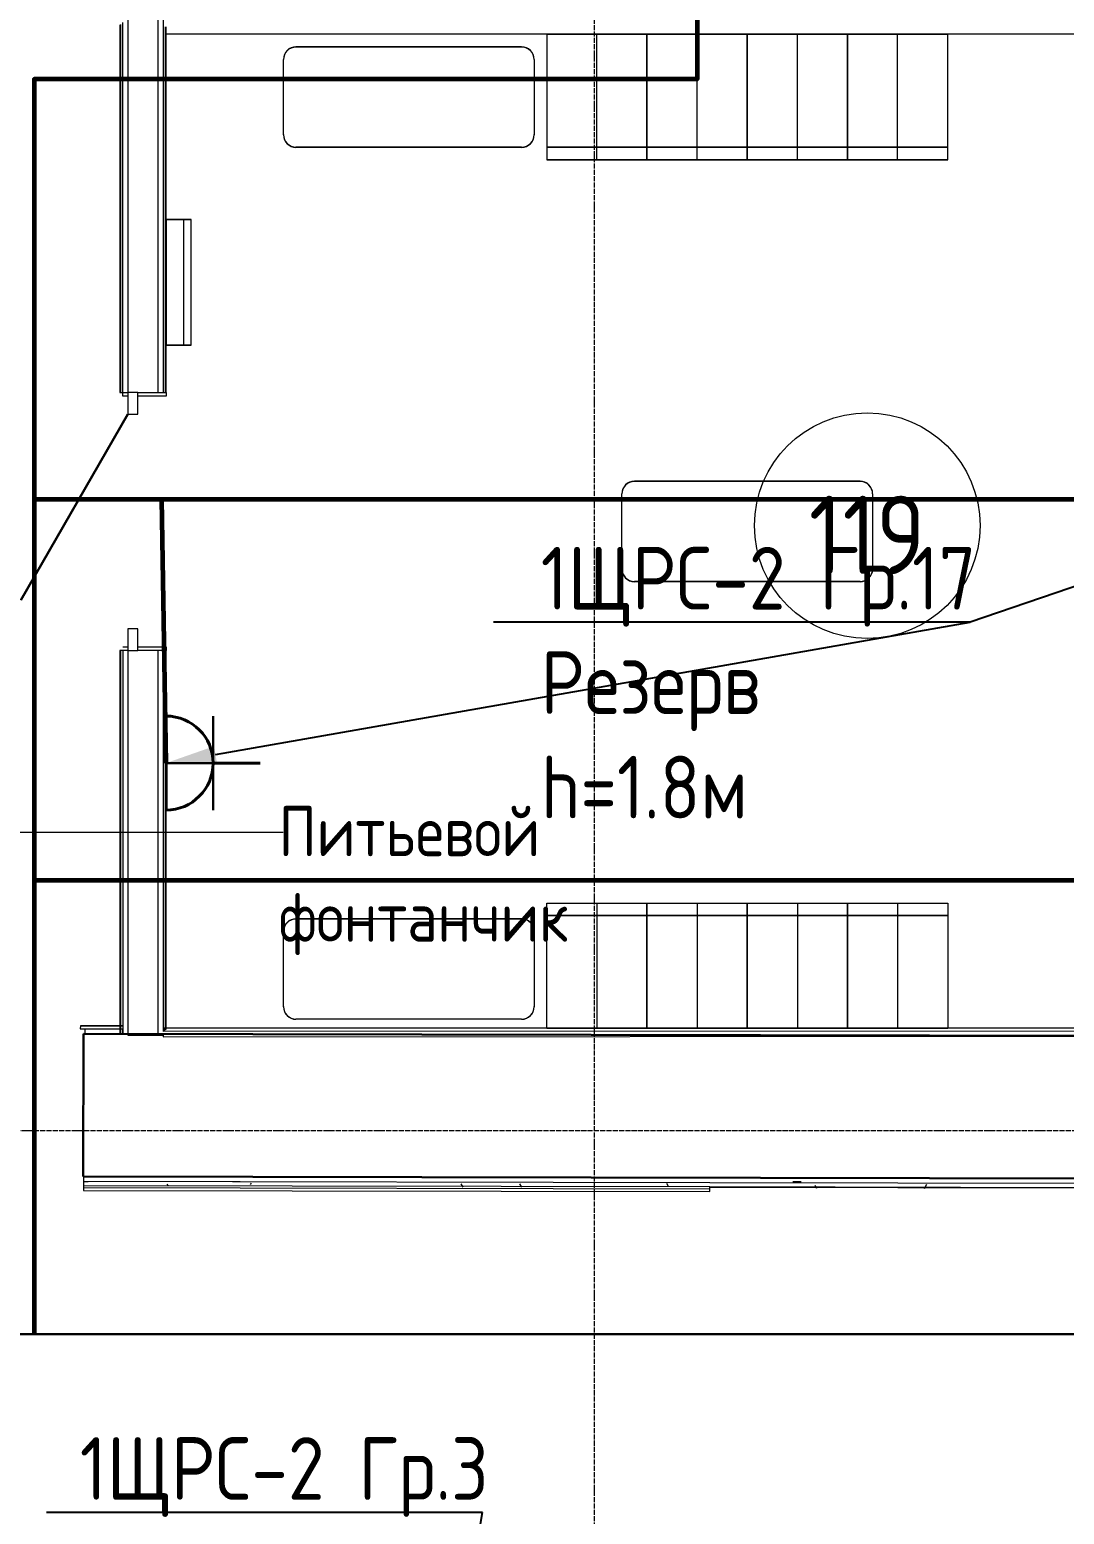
# Model space of a CAD drawing. Header units: millimetres. Extents: x -32 to 417638015, y -35 to 175284279.
# Drawn here: x 416280552 to 416284679, y 175243113 to 175249037 of the extents above; entities that cross this region are included whole.
import ezdxf
from ezdxf import colors
from ezdxf.entities.mleader import LeaderData, LeaderLine
from ezdxf.enums import TextEntityAlignment as Align
from ezdxf.math import Vec2, Vec3

# ---------------------------------------------------------------- set-up
doc = ezdxf.new("R2010")
doc.units = ezdxf.units.MM
doc.linetypes.add('ADSK_Линия сетки', pattern=[25, 20, -2.5, 0, -2.5])
for name, color, linetype, lineweight in [('_ЭМ_гофра', 5, 'Continuous', 60), ('_ЭМ_ТХобщее_слой', 7, 'Continuous', 30), ('Аннотация', 7, 'Continuous', 18), ('Двери', 7, 'Continuous', 9), ('Оси', 253, 'Continuous', 9), ('Перекрытие', 7, 'Continuous', 18), ('Стены внутренние', 7, 'Continuous', 18), ('Стены несущие', 7, 'Continuous', 30), ('Стены отделка', 7, 'Continuous', 30), ('Стены перегородки', 7, 'Continuous', 30), ('Стены штриховка', 7, 'Continuous', 9), ('ТХ', 5, 'Continuous', 0), ('ШТРИХОВКА', 252, 'Continuous', 15), ('ЭМ_Лоток 1_2', 162, 'Continuous', 30), ('ЭОМ_Розетки комп', 1, 'Continuous', 30)]:
    doc.layers.add(name, color=color, linetype=linetype, lineweight=lineweight)
doc.layers.add('_ЭМ_Надписи', color=7, linetype='Continuous')
doc.layers.add('ЭОМ_Лотки рабочие', color=5, linetype='Continuous')
doc.layers.add('Линии', color=7, linetype='Continuous', lineweight=9, true_color=0x00a600)
doc.styles.add('GOST Common', font='GOST_Common.ttf', dxfattribs={"width": 0.9, "height": 349.9999999999996})
doc.styles.add('GOST Common_6', font='GOST_Common.ttf', dxfattribs={"width": 0.9, "height": 125})
doc.styles.add('ЭОМ', font='isocpeur.ttf', dxfattribs={"width": 0.85, "height": 250})
doc.linetypes.add('Cable in the tray', pattern='A,5,[130,ltypeshp.shx,S=1,R=0,X=0,Y=0],1.5,[130,ltypeshp.shx,S=1.5,R=90,X=0,Y=-1],1,[130,ltypeshp.shx,S=1,R=0,X=0.5,Y=0],5', length=12.5)
pattern_1 = [(0, (557.2005734382547, 188.9018102923583), (406.4, 101.6), [33.528, -271.272, 33.528, -271.272, -1625.6]), (0, (557.2005734382547, 188.9018102923583), (406.4, 101.6), [-609.6, 33.528, -576.072, 33.528, -271.272, -711.2]), (0, (557.2005734382547, 188.9018102923583), (406.4, 101.6), [-1524, 33.528, -169.672, 33.528, -474.472]), (120, (709.6005734382488, 239.7018102923575), (-291.1881810244989, 301.1527240979959), [33.52799999999996, -271.2719999999997, 33.52799999999996, -271.2719999999997, -1625.599999999999]), (120, (709.6005734382488, 239.7018102923575), (-291.1881810244989, 301.1527240979959), [-609.5999999999995, 33.52799999999996, -576.0719999999994, 33.52799999999996, -271.2719999999997, -711.1999999999995]), (120, (709.6005734382488, 239.7018102923575), (-291.1881810244989, 301.1527240979959), [-1523.999999999999, 33.52799999999996, -169.6719999999999, 33.52799999999996, -474.4719999999997]), (240, (760.4005734382372, 442.9018102923583), (-115.2118189755009, -402.7527240979958), [33.528, -271.272, 33.528, -271.272, -1625.6]), (240, (760.4005734382372, 442.9018102923583), (-115.2118189755009, -402.7527240979958), [-609.6, 33.528, -576.072, 33.528, -271.272, -711.2]), (240, (760.4005734382372, 442.9018102923583), (-115.2118189755009, -402.7527240979958), [-1524, 33.528, -169.672, 33.528, -474.472])]

# ---------------------------------------------------------------- blocks, each defined once
blk = doc.blocks.new('ТХ 1 этаж.')
at = {"layer": 'ТХ', "color": 252, "true_color": 0x939598}
for p, q in [((25172.85843981768, 15902.10652683646), (24272.71304708809, 15902.10652693023)), ((24222.91888294526, 15551.90069103555), (24222.85299176918, 15852.04605062201)), ((25222.85299176918, 15852.04605067981), (25222.91888294526, 15551.90069097775)), ((25172.85843981768, 15502.10652683646), (24272.71304708809, 15502.10652693023)), ((26522.95863374285, 14169.12580615445), (25622.81324101327, 14169.12580624822)), ((25573.01907687043, 13818.91997035354), (25572.95318569435, 14119.06532994)), ((26572.95318569435, 14119.0653299978), (26573.01907687043, 13818.91997029574)), ((26522.95863374285, 13769.12580615445), (25622.81324101327, 13769.12580624822)), ((25172.85365455746, 12423.14508635312), (24272.70826182788, 12423.14508644689)), ((24222.91409768505, 12072.93925055227), (24222.84820650896, 12373.08461013867)), ((25222.84820650896, 12373.08461019653), (25222.91409768505, 12072.93925049441)), ((25172.85365455746, 12023.14508635312), (24272.70826182788, 12023.14508644689))]:
    blk.add_line(p, q, dxfattribs=at)
for points in [[(25272.88593735723, 15451.97337082878), (25672.88593735723, 15451.97337082878), (25672.88593735723, 15951.97337082878), (25272.88593735723, 15951.97337082878)], [(25672.88593735723, 15451.97337082878), (26072.88593735723, 15451.97337082878), (26072.88593735723, 15951.97337082878), (25672.88593735723, 15951.97337082878)], [(26072.88593735723, 15451.97337082878), (26472.88593735723, 15451.97337082878), (26472.88593735723, 15951.97337082878), (26072.88593735723, 15951.97337082878)], [(26472.88593735723, 15451.97337082878), (26872.88593735723, 15451.97337082878), (26872.88593735723, 15951.97337082878), (26472.88593735723, 15951.97337082878)], [(23854.38764497248, 15212.63570136699), (23754.38764497248, 15212.63570136699), (23754.38764497248, 14712.63570136699), (23854.38764497248, 14712.63570136699)], [(25272.88593735723, 12486.01192946476), (25672.88593735723, 12486.01192946476), (25672.88593735723, 11986.01192946476), (25272.88593735723, 11986.01192946476)], [(25672.88593735723, 12486.01192946476), (26072.88593735723, 12486.01192946476), (26072.88593735723, 11986.01192946476), (25672.88593735723, 11986.01192946476)], [(26072.88593735723, 12486.01192946476), (26472.88593735723, 12486.01192946476), (26472.88593735723, 11986.01192946476), (26072.88593735723, 11986.01192946476)], [(26472.88593735723, 12486.01192946476), (26872.88593735723, 12486.01192946476), (26872.88593735723, 11986.01192946476), (26472.88593735723, 11986.01192946476)]]:
    blk.add_lwpolyline(points, close=True, dxfattribs=at)
for points in [[(25472.88593735723, 15451.97337082878), (25472.88593735723, 15951.97337082878)], [(25872.88593735723, 15451.97337082878), (25872.88593735723, 15951.97337082878)], [(26272.88593735723, 15451.97337082878), (26272.88593735723, 15951.97337082878)], [(26672.88593735723, 15451.97337082878), (26672.88593735723, 15951.97337082878)], [(25672.88593735723, 15501.97337082878), (25272.88593735723, 15501.97337082878)], [(26072.88593735723, 15501.97337082878), (25672.88593735723, 15501.97337082878)], [(26472.88593735723, 15501.97337082878), (26072.88593735723, 15501.97337082878)], [(26872.88593735723, 15501.97337082878), (26472.88593735723, 15501.97337082878)], [(23824.38764497248, 15212.63570136699), (23824.38764497248, 14712.63570136699)], [(25472.88593735723, 12486.01192946476), (25472.88593735723, 11986.01192946476)], [(25872.88593735723, 12486.01192946476), (25872.88593735723, 11986.01192946476)], [(26272.88593735723, 12486.01192946476), (26272.88593735723, 11986.01192946476)], [(26672.88593735723, 12486.01192946476), (26672.88593735723, 11986.01192946476)], [(25672.88593735723, 12436.01192946476), (25272.88593735723, 12436.01192946476)], [(26072.88593735723, 12436.01192946476), (25672.88593735723, 12436.01192946476)], [(26472.88593735723, 12436.01192946476), (26072.88593735723, 12436.01192946476)], [(26872.88593735723, 12436.01192946476), (26472.88593735723, 12436.01192946476)]]:
    blk.add_lwpolyline(points, dxfattribs=at)
for centre, radius, start, end in [((24272.79897089113, 15852.1606140841), 49.94611051161296, 90.17415511261703, 180.1314218161076), ((25172.85058382567, 15852.10408583091), 50.00244162264467, 359.9334998459128, 90.06649967383801), ((24272.80778509079, 15551.99542907579), 49.88899209827431, 180.1088034247361, 269.8911966186211), ((25172.97300316457, 15552.05250595481), 49.94611050774756, 269.8685783156247, 359.8258448790479), ((25622.89916481631, 14119.17989340209), 49.94611051161296, 90.17415511261703, 180.1314218161076), ((26522.95077775084, 14119.1233651489), 50.00244162264467, 359.9334998459128, 90.06649967383801), ((25622.90797901596, 13819.01470839378), 49.88899209827431, 180.1088034247361, 269.8911966186211), ((26523.07319708975, 13819.0717852728), 49.94611050774756, 269.8685783156247, 359.8258448790479), ((24272.79418563092, 12373.19917360082), 49.94611051161296, 90.17415511261703, 180.1314218161076), ((25172.84579856545, 12373.14264534763), 50.00244162264467, 359.9334998459128, 90.06649967383801), ((24272.80299983057, 12073.03398859251), 49.88899209827431, 180.1088034247361, 269.8911966186211), ((25172.96821790436, 12073.09106547153), 49.94611050774756, 269.8685783156247, 359.8258448790479)]:
    blk.add_arc(centre, radius, start, end, dxfattribs=at)
blk = doc.blocks.new('1 этаж')
at = {"layer": 'Стены внутренние', "lineweight": 9}
h = blk.add_hatch(dxfattribs=at)
h.set_pattern_fill('FP_12', color=8, style=0, pattern_type=2)
h.set_pattern_definition(pattern_1)
h.paths.add_polyline_path([(19066.91565415467, 12909.83710981564), (19066.91565415467, 12924.83707878048), (16568.29874394627, 12929.91987199779), (16568.33942821986, 12914.91975820178), (18098.43815116666, 12911.8072040503)])
h.paths.add_polyline_path([(14868.27174806633, 12918.37806624186), (14868.15504327562, 12933.37833468018), (14667.4412988399, 12933.3780352067), (14667.44213000764, 12918.78659743796), (14868.15504327562, 12918.37830364483)])
h = blk.add_hatch(dxfattribs=at)
h.set_pattern_fill('FP_12', color=8, style=0, pattern_type=2)
h.set_pattern_definition(pattern_1)
h.paths.add_polyline_path([(20566.89424270976, 12906.78578933648), (20566.91255063267, 12906.78578933802), (20566.91255063267, 12921.78575830131), (19066.94616735957, 12924.83707878048), (19066.94616735957, 12909.83710981564), (20209.61010222751, 12907.51262035882)])
at = {"layer": 'Аннотация', "color": 8, "lineweight": 9}
blk.add_line((16055.64422029108, 14323.96700311278), (17364.62090171297, 14323.96700311278), dxfattribs=at)
at = {"layer": 'Двери', "color": 8}
for p, q in [((16785.90934861492, 16078.35273153365), (16745.90934861492, 16078.35273153365)), ((16745.90934861492, 16078.35273153365), (16745.90934861492, 15991.35273153365)), ((16785.90934861492, 15991.35273153365), (16785.90934861492, 16078.35273153365)), ((16745.90934861492, 15991.35273153365), (16785.90934861492, 15991.35273153365)), ((16785.90934861491, 15135.35273153365), (16745.90934861491, 15135.35273153365)), ((16745.90934861491, 15135.35273153365), (16745.90934861491, 15048.35273153365)), ((16785.90934861491, 15048.35273153365), (16785.90934861491, 15135.35273153365)), ((16745.90934861491, 15048.35273153365), (16785.90934861491, 15048.35273153365))]:
    blk.add_line(p, q, dxfattribs=at)
at = {"layer": 'Двери', "color": 8, "lineweight": 30}
blk.add_line((16745.90934861492, 15991.35273153365), (16317.90934861491, 15250.03498589417), dxfattribs=at)
at = {"layer": 'Линии', "color": 8}
blk.add_circle((19695.05521041667, 15547.070402171), 450.0000000000006, dxfattribs=at)
at = {"layer": 'Оси', "color": 8, "linetype": 'ADSK_Линия сетки'}
for p, q in [((18606.7659264767, -4162.595295516319), (18606.76592647678, 44411.90026894398)), ((-9557.527964694405, 13133.90181029196), (56672.20057343819, 13133.90181029175))]:
    blk.add_line(p, q, dxfattribs=at)
at = {"layer": 'Перекрытие', "color": 8}
for p, q in [((21545.90593338426, 17508.35273153361), (16897.90934861492, 17508.35273153356)), ((16725.90934861492, 16063.35273153364), (16725.90934861492, 16078.35273153368)), ((16745.90934861492, 16063.35273153364), (16725.90934861492, 16063.35273153364)), ((16897.90934861492, 16063.35273153364), (16785.90934861492, 16063.35273153364)), ((16897.90934861492, 16078.35273153368), (16897.90934861492, 16063.35273153364)), ((16725.90934861492, 15063.35273153364), (16745.90934861492, 15063.35273153364)), ((16785.90934861492, 15063.35273153364), (16897.90934861492, 15063.35273153364)), ((16897.90934861492, 15063.35273153364), (16897.90934861492, 15048.35273153367)), ((16897.90934861492, 13531.53919911226), (16897.90934861492, 13528.15780197562))]:
    blk.add_line(p, q, dxfattribs=at)
at = {"layer": 'Стены несущие', "color": 8}
for p, q in [((16568.15152595061, 13519.92139219254), (16566.99202416898, 12949.92257153093)), ((33408.41328326461, 13485.66463093998), (16568.15152595061, 13519.92139219254)), ((16568.33942821986, 12949.91983061749), (33407.25378148188, 12915.66581027837))]:
    blk.add_line(p, q, dxfattribs=at)
at = {"layer": 'Стены отделка', "color": 8, "lineweight": 9}
for p, q in [((16713.90934861495, 17544.80275778332), (16713.90934861495, 16078.35273153368)), ((16885.90934861492, 17574.67739261004), (16885.90934861492, 16078.35273153368)), ((16897.90934861492, 16078.35273153368), (16897.90934861492, 17537.35273153361)), ((16713.90934861495, 16078.35273153368), (16745.90934861495, 16078.35273153368)), ((16865.90934861492, 16078.35273153368), (16897.90934861492, 16078.35273153368)), ((16745.90934861495, 15048.35273153367), (16713.90934861495, 15048.35273153367)), ((16713.90934861495, 15048.35273153367), (16713.90934861495, 13519.62488902624)), ((16897.90934861492, 15048.35273153367), (16865.90934861492, 15048.35273153367)), ((16885.90934861492, 15048.35273153367), (16885.90934861492, 13528.15021993108)), ((16897.90934861492, 13537.54140810053), (16897.90934861492, 15048.35273153367)), ((16555.89215525929, 13551.96756069942), (16555.8662515115, 13539.96758865798)), ((16555.8662515115, 13539.96758865798), (16725.95252152812, 13539.60043181436)), ((16725.90934861495, 13551.60055296823), (16555.89215525929, 13551.96756069942)), ((16574.0552422007, 13539.92832498074), (16574.01206928669, 13519.92837157834)), ((16574.01206928669, 13519.92837157834), (16725.90934861495, 13519.60047841195)), ((16725.90934861495, 13519.60047841195), (16725.95252152812, 13539.60043181436)), ((16865.90934861492, 13514.67739260999), (16885.90934861492, 13514.67739260999)), ((16885.90934861492, 13537.54140810053), (16897.90934861492, 13537.54140810053)), ((21058.64933941394, 13530.78671163702), (16885.90934861492, 13528.15021993108)), ((16885.90934861492, 13514.67739260999), (16885.90934861492, 13508.15021593886)), ((16885.90934861492, 13508.15021593886), (21058.66197615233, 13510.78671562919)), ((16891.91155719658, 13543.54140769403), (16891.90714003332, 13531.54140850703)), ((16891.90714003332, 13531.54140850703), (21534.90372480266, 13529.83233555722)), ((21528.90593338432, 13541.83454413905), (16891.91155719658, 13543.54140769403)), ((16568.29874394686, 12929.91987199778), (16568.22754646878, 12894.91994441331)), ((16568.33942821986, 12949.91983061749), (16568.29874394624, 12929.91987199778)), ((20566.94306383742, 12921.78575830199), (19066.94616735954, 12924.83707878046)), ((16568.22754646878, 12894.91994441331), (19066.87496988167, 12889.83715119598)), ((19066.87496988167, 12889.83715119598), (19066.91158572747, 12907.8371139537)), ((19066.91158572742, 12907.8371139537), (20566.90848220536, 12904.78579347524))]:
    blk.add_line(p, q, dxfattribs=at)
at = {"layer": 'Стены перегородки', "color": 8, "lineweight": 18}
for p, q in [((16745.90934861495, 17574.67739261004), (16745.90934861495, 16078.35273153368)), ((16865.90934861492, 16078.35273153368), (16865.90934861492, 17574.67739261004)), ((16785.90934861492, 16078.35273153368), (16865.90934861492, 16078.35273153368)), ((16745.90934861495, 15048.35273153367), (16745.90934861495, 13514.67739260999)), ((16865.90934861492, 15048.35273153367), (16785.90934861492, 15048.35273153367)), ((16865.90934861492, 13514.67739260999), (16865.90934861492, 15048.35273153367)), ((16745.90934861495, 13514.67739260999), (16865.90934861492, 13514.67739260999))]:
    blk.add_line(p, q, dxfattribs=at)
at = {"layer": 'Стены штриховка', "color": 8}
for p, q in [((16715.90934861492, 17546.78243824364), (16715.90934861492, 16078.35273153368)), ((16725.90934861495, 16078.35273153368), (16725.90934861495, 17554.67630939431)), ((16895.90934861495, 16078.35273153368), (16895.90934861495, 17537.35273153361)), ((16715.90934861492, 15048.35273153367), (16715.90934861492, 13519.62082059055)), ((16725.90934861495, 15048.35273153367), (16725.90934861495, 13519.60047841195)), ((16895.90934861495, 13537.54140810053), (16895.90934861495, 15048.35273153367)), ((16725.90934861495, 13549.60054830844), (16555.88783796798, 13549.96756535921)), ((21530.90593338429, 13539.83380780959), (16891.91082100273, 13541.54140782955)), ((16568.26823074199, 12914.91990303295), (19066.91565415464, 12909.83710981562)), ((16568.29874394624, 12929.91987199778), (16568.29874394686, 12929.91987199778)), ((19066.94616735954, 12924.83707878046), (16568.29874394686, 12929.91987199778)), ((16568.24992281906, 12905.91992165409), (19066.89734623182, 12900.83712843676)), ((19066.91158572736, 12907.8371139537), (19066.91565415464, 12909.83710981562)), ((19066.91565415473, 12909.8371098157), (20566.91255063264, 12906.7857893373)), ((19066.91565415473, 12909.8371098157), (19066.91565415464, 12909.83710981562))]:
    blk.add_line(p, q, dxfattribs=at)
at = {"layer": 'ЭОМ_Лотки рабочие'}
blk.add_blockref('ТХ 1 этаж.', (-6856.491728035588, 1554.379405807718), dxfattribs=at)
at = {"layer": 'Аннотация', "color": 8, "style": 'GOST Common_6', "width": 0.9}
for s, p in [('Питьевой', (17346.62090171297, 14228.09026790486)), ('фонтанчик', (17346.62090171297, 13887.16840753653))]:
    blk.add_text(s, height=200, dxfattribs=at).set_placement(p)
at = {"layer": 'Аннотация', "color": 8, "lineweight": 9, "insert": (19695.05521041667, 15510.12228191248), "char_height": 312.5000000000001, "width": 520.2111192702771, "attachment_point": 5, "line_spacing_factor": 1.022765581104984, "style": 'GOST Common'}
blk.add_mtext('119', dxfattribs=at)
blk = doc.blocks.new('_ЭМ_ТХ2_1этаж')
at = {"layer": 'ТХ', "color": 252, "true_color": 0x939598}
for p, q in [((136320.7493193409, -53291.40474212474), (135420.6039266113, -53291.40474203097)), ((135370.8097624685, -53641.61057792562), (135370.7438712924, -53341.46521833919)), ((136370.7438712924, -53341.46521828136), (136370.8097624685, -53641.61057798345)), ((136320.7493193409, -53691.40474212474), (135420.6039266113, -53691.40474203097)), ((137670.8495132661, -55024.38546280675), (136770.7041205365, -55024.38546271298)), ((136720.9099563937, -55374.59129860763), (136720.8440652176, -55074.4459390212)), ((137720.8440652176, -55074.44593896337), (137720.9099563937, -55374.59129866546)), ((137670.8495132661, -55424.38546280675), (136770.7041205365, -55424.38546271298)), ((136320.7445340807, -56770.36618260805), (135420.5991413511, -56770.36618251428)), ((135370.8049772083, -57120.57201840893), (135370.7390860322, -56820.4266588225)), ((136370.7390860322, -56820.42665876467), (136370.8049772083, -57120.57201846676)), ((136320.7445340807, -57170.36618260805), (135420.5991413511, -57170.36618251428))]:
    blk.add_line(p, q, dxfattribs=at)
for points in [[(136420.7768168805, -53741.5378981324), (136820.7768168805, -53741.5378981324), (136820.7768168805, -53241.5378981324), (136420.7768168805, -53241.5378981324)], [(136820.7768168805, -53741.5378981324), (137220.7768168805, -53741.5378981324), (137220.7768168805, -53241.5378981324), (136820.7768168805, -53241.5378981324)], [(137220.7768168805, -53741.5378981324), (137620.7768168805, -53741.5378981324), (137620.7768168805, -53241.5378981324), (137220.7768168805, -53241.5378981324)], [(137620.7768168805, -53741.5378981324), (138020.7768168805, -53741.5378981324), (138020.7768168805, -53241.5378981324), (137620.7768168805, -53241.5378981324)], [(135002.2785244957, -53980.87556759421), (134902.2785244957, -53980.87556759421), (134902.2785244957, -54480.87556759421), (135002.2785244957, -54480.87556759421)], [(136420.7768168805, -56707.49933949644), (136820.7768168805, -56707.49933949644), (136820.7768168805, -57207.49933949644), (136420.7768168805, -57207.49933949644)], [(136820.7768168805, -56707.49933949644), (137220.7768168805, -56707.49933949644), (137220.7768168805, -57207.49933949644), (136820.7768168805, -57207.49933949644)], [(137220.7768168805, -56707.49933949644), (137620.7768168805, -56707.49933949644), (137620.7768168805, -57207.49933949644), (137220.7768168805, -57207.49933949644)], [(137620.7768168805, -56707.49933949644), (138020.7768168805, -56707.49933949644), (138020.7768168805, -57207.49933949644), (137620.7768168805, -57207.49933949644)]]:
    blk.add_lwpolyline(points, close=True, dxfattribs=at)
for points in [[(136620.7768168805, -53741.5378981324), (136620.7768168805, -53241.5378981324)], [(137020.7768168805, -53741.5378981324), (137020.7768168805, -53241.5378981324)], [(137420.7768168805, -53741.5378981324), (137420.7768168805, -53241.5378981324)], [(137820.7768168805, -53741.5378981324), (137820.7768168805, -53241.5378981324)], [(136820.7768168805, -53691.5378981324), (136420.7768168805, -53691.5378981324)], [(137220.7768168805, -53691.5378981324), (136820.7768168805, -53691.5378981324)], [(137620.7768168805, -53691.5378981324), (137220.7768168805, -53691.5378981324)], [(138020.7768168805, -53691.5378981324), (137620.7768168805, -53691.5378981324)], [(134972.2785244957, -53980.87556759421), (134972.2785244957, -54480.87556759421)], [(136620.7768168805, -56707.49933949644), (136620.7768168805, -57207.49933949644)], [(137020.7768168805, -56707.49933949644), (137020.7768168805, -57207.49933949644)], [(137420.7768168805, -56707.49933949644), (137420.7768168805, -57207.49933949644)], [(137820.7768168805, -56707.49933949644), (137820.7768168805, -57207.49933949644)], [(136820.7768168805, -56757.49933949644), (136420.7768168805, -56757.49933949644)], [(137220.7768168805, -56757.49933949644), (136820.7768168805, -56757.49933949644)], [(137620.7768168805, -56757.49933949644), (137220.7768168805, -56757.49933949644)], [(138020.7768168805, -56757.49933949644), (137620.7768168805, -56757.49933949644)]]:
    blk.add_lwpolyline(points, dxfattribs=at)
for centre, radius, start, end in [((135420.6898504144, -53341.35065487707), 49.94611051161296, 90.1741551126145, 180.1314218161095), ((136320.7414633489, -53341.40718313026), 50.00244162264467, 359.9334998475803, 90.06649967383933), ((135420.698664614, -53641.51583988538), 49.88899209827431, 180.1088034230702, 269.8911966186193), ((136320.8638826878, -53641.45876300636), 49.94611050774756, 269.8685783156265, 359.8258448807129), ((136770.7900443395, -55074.33137555908), 49.94611051161296, 90.1741551126145, 180.1314218161095), ((137670.8416572741, -55074.38790381227), 50.00244162264467, 359.9334998475803, 90.06649967383933), ((136770.7988585392, -55374.49656056739), 49.88899209827431, 180.1088034230702, 269.8911966186193), ((137670.964076613, -55374.43948368837), 49.94611050774756, 269.8685783156265, 359.8258448807129), ((135420.6850651542, -56820.31209536038), 49.94611051161296, 90.1741551126145, 180.1314218161095), ((136320.7366780887, -56820.36862361357), 50.00244162264467, 359.9334998475803, 90.06649967383933), ((135420.6938793538, -57120.47728036869), 49.88899209827431, 180.1088034230702, 269.8911966186193), ((136320.8590974276, -57120.42020348967), 49.94611050774756, 269.8685783156267, 359.8258448807129)]:
    blk.add_arc(centre, radius, start, end, dxfattribs=at)
blk = doc.blocks.new('*U753')
at = {"color": 0, "lineweight": 40}
for p, q in [((-7.465399472589259e-13, 250.0000000000001), (-1.493079894517852e-12, 500.0000000000002)), ((-250.0000000000001, -7.465399472589259e-13), (250.0000000000001, 7.465399472589259e-13))]:
    blk.add_line(p, q, dxfattribs=at)
at = {"color": 0}
for p, q in [((-250.0000000000009, 249.9999999999994), (249.9999999999994, 250.0000000002628)), ((0, 0), (-7.465399472589259e-13, 250.0000000000001))]:
    blk.add_line(p, q, dxfattribs=at)
at = {"color": 0, "lineweight": 40}
blk.add_arc((0, 0), 250.0000000000001, 1.548637794883005e-13, 180.0000000000001, dxfattribs=at)
at = {"color": 7, "style": 'GOST Common', "width": 0.9}
for tag, p in [('КОЛВО', (312.5079801825719, 312.6325850737133)), ('ВЫСОТА', (293.7212193844844, -391.4455599595776))]:
    blk.add_attdef(tag, p, '', height=350, dxfattribs=at)
at = {"color": 7, "linetype": 'ByBlock', "style": 'GOST Common', "width": 0.9}
blk.add_attdef('ГРУППА', text='', height=350, dxfattribs=at).set_placement((-568.0906937735253, 0), align=Align.RIGHT)

msp = doc.modelspace()

# ---------------------------------------------------------------- linework, layer by layer
at = {"layer": '_ЭМ_гофра', "linetype": 'ByBlock'}
for points in [[(416287136.1973183, 175252128.8164581), (416287136.1973183, 175252310.2839016), (416283214.677749, 175252310.2839016), (416283214.677749, 175248838.5579896), (416280569.9767921, 175248838.5579896), (416280569.9767921, 175243828.4171768)], [(416285727.0070238, 175247162.0042355), (416280569.9767921, 175247162.0042355)], [(416281096.010439, 175246110.519991), (416281078.9467053, 175247162.0042355)], [(416286595.4046105, 175246933.5159049), (416286595.4046105, 175245641.8297874), (416280569.9767921, 175245641.8297874)]]:
    msp.add_lwpolyline(points, dxfattribs=at)
at = {"layer": 'ЭМ_Лоток 1_2', "linetype": 'Cable in the tray', "ltscale": 50}
msp.add_lwpolyline([(416258769.7374049, 175254548.0820978), (416267029.5926038, 175254548.0820978), (416267029.5926038, 175243832.347793), (416306061.8873636, 175243832.347793)], dxfattribs=at)

# ---------------------------------------------------------------- block references
at = {"layer": '_ЭМ_ТХобщее_слой', "lineweight": 50}
msp.add_blockref('_ЭМ_ТХ2_1этаж', (416146193.7251987, 175302259.5538031), dxfattribs=at)
at = {"layer": 'ШТРИХОВКА'}
msp.add_blockref('1 этаж', (416264198.1010904, 175231510.6631508), dxfattribs=at)
at = {"layer": 'ЭОМ_Розетки комп', "color": 5, "xscale": 0.75, "yscale": 0.75, "zscale": 0.75, "rotation": 270}
msp.add_blockref('*U753', (416281096.0037231, 175246110.519991), dxfattribs=at)

# ---------------------------------------------------------------- leaders
at = {"layer": '_ЭМ_Надписи', "color": 7, "ltscale": 5}
ml = msp.add_multileader_mtext('Standard', dxfattribs=at)
ml.set_content('{\\fGOST Common|b0|i0|c204|p34;\\W0.9;\\C256;1ЩРС-2\\fISOCPEUR|b0|i0|c204|p34;\\W0.85; Гр.25\\PЭл.суш.\\P\\fGOST Common|b0|i0|c0|p34;\\W0.9;h=0.9\\fGOST Common|b0|i0|c204|p34;м \\fGOST Common|b0|i0|c0|p34;L=1\\fGOST Common|b0|i0|c204|p34;м}', color=1, style='ЭОМ')
ml.set_leader_properties()
ml.build(insert=Vec2(0, 0))
ml.multileader.update_dxf_attribs({"text_left_attachment_type": 6, "text_right_attachment_type": 6, "dogleg_length": 0, "arrow_head_size": 200})
ctx = ml.context
ctx.base_point, ctx.char_height, ctx.arrow_head_size, ctx.landing_gap_size, ctx.plane_origin = Vec3(416283572.5489981, 175254933.9547002), 250, 200, 0, Vec3(416261733.5258649, 175262706.2491165)
ctx.left_attachment, ctx.right_attachment = 6, 6
notes = []
notes.append((ctx, [(1, (1, 1, 0), (416285327.5489981, 175254933.9547002), (-1, 0), 0, [(0, [(416286619.2379159, 175246927.3198939)], 0, [])])]))
ctx.mtext.insert, ctx.mtext.width, ctx.mtext.defined_height, ctx.mtext.flow_direction = Vec3(416283572.5489981, 175255233.9547002), 2073.809115969734, 545.6159617257083, 5
ml = msp.add_multileader_mtext('Standard', dxfattribs=at)
ml.set_content('{\\fGOST Common|b0|i0|c204|p34;\\W0.9;\\C256;1ЩРС-2\\fISOCPEUR|b0|i0|c204|p34;\\W0.85; Гр.17\\PРезерв\\P\\pxql;\\fGOST Common|b0|i0|c0|p34;\\W0.9;h=\\fGOST Common|b0|i0|c204|p34;1\\fGOST Common|b0|i0|c0|p34;.\\fGOST Common|b0|i0|c204|p34;8м}', color=1, style='ЭОМ')
ml.set_leader_properties()
ml.build(insert=Vec2(0, 0))
ml.multileader.update_dxf_attribs({"text_left_attachment_type": 6, "text_right_attachment_type": 6, "dogleg_length": 0, "arrow_head_size": 200})
ctx = ml.context
ctx.base_point, ctx.char_height, ctx.arrow_head_size, ctx.landing_gap_size, ctx.plane_origin = Vec3(416282590.7107912, 175246672.9424106), 250, 200, 0, Vec3(416257706.6986622, 175261305.567357)
ctx.left_attachment, ctx.right_attachment = 6, 6
notes.append((ctx, [(1, (1, 1, 0), (416284303.2107912, 175246672.9424106), (-1, 0), 0, [(0, [(416281096.0037231, 175246110.519991)], 0, []), (1, [(416285764.0003079, 175247171.8552994)], 0, [])])]))
ctx.mtext.insert, ctx.mtext.width, ctx.mtext.defined_height, ctx.mtext.flow_direction = Vec3(416282590.7107912, 175246972.9424106), 2073.809115969734, 545.6159617257083, 5
ml = msp.add_multileader_mtext('Standard', dxfattribs=at)
ml.set_content('{\\fGOST Common|b0|i0|c204|p34;\\W0.9;\\C256;1ЩРС-2\\fISOCPEUR|b0|i0|c204|p34;\\W0.85; Гр.3\\PРезерв\\P\\pxql;\\fGOST Common|b0|i0|c0|p34;\\W0.9;h=\\fGOST Common|b0|i0|c204|p34;1\\fGOST Common|b0|i0|c0|p34;.\\fGOST Common|b0|i0|c204|p34;8м}', color=1, style='ЭОМ')
ml.set_leader_properties()
ml.build(insert=Vec2(0, 0))
ml.multileader.update_dxf_attribs({"text_left_attachment_type": 6, "text_right_attachment_type": 6, "dogleg_length": 0, "arrow_head_size": 200})
ctx = ml.context
ctx.base_point, ctx.char_height, ctx.arrow_head_size, ctx.landing_gap_size, ctx.plane_origin = Vec3(416280751.8930673, 175243120.8894255, -64.26463315267222), 250, 200, 0, Vec3(416257642.184103, 175253879.1724497, -64.26463315267222)
ctx.left_attachment, ctx.right_attachment = 6, 6
notes.append((ctx, [(1, (1, 1, 0), (416282358.1430673, 175243120.8894255, -64.26463315267222), (-1, 0), 0, [(0, [(416281868.1222346, 175240107.7183108, -64.26463315267222)], 0, [])])]))
ctx.mtext.insert, ctx.mtext.width, ctx.mtext.defined_height, ctx.mtext.flow_direction = Vec3(416280751.8930673, 175243420.8894255, -64.26463315267222), 2073.809115969734, 545.6159617257083, 5
ml = msp.add_multileader_mtext('Standard', dxfattribs=at)
ml.set_content('{\\fGOST Common|b0|i0|c204|p34;\\W0.9;\\C256;1ЩРС-2\\fISOCPEUR|b0|i0|c204|p34;\\W0.85; Гр.33\\P\\pxql;Поломоечная машина\\fGOST Common|b0|i0|c204|p34;\\W0.9; \\fGOST Common|b0|i0|c0|p34;h=\\fGOST Common|b0|i0|c204|p34;1\\fGOST Common|b0|i0|c0|p34;.\\fGOST Common|b0|i0|c204|p34;8м}', color=1, style='ЭОМ')
ml.set_leader_properties()
ml.build(insert=Vec2(0, 0))
ml.multileader.update_dxf_attribs({"text_left_attachment_type": 6, "text_right_attachment_type": 6, "dogleg_length": 0, "arrow_head_size": 200})
ctx = ml.context
ctx.base_point, ctx.char_height, ctx.arrow_head_size, ctx.landing_gap_size, ctx.plane_origin = Vec3(416284734.3074821, 175242945.7437552, -64.26463315267222), 250, 200, 0, Vec3(416260122.1428983, 175253738.3990652, -64.26463315267222)
ctx.left_attachment, ctx.right_attachment = 6, 6
notes.append((ctx, [(0, (1, 1, 0), (416284734.3074821, 175242945.7437552, -64.26463315267222), (1, 0), 0, [(0, [(416284348.08103, 175239966.9449263, -64.26463315267222)], 0, [])])]))
ctx.mtext.insert, ctx.mtext.width, ctx.mtext.defined_height, ctx.mtext.flow_direction = Vec3(416284734.3074821, 175243245.7437552, -64.26463315267222), 2073.809115969734, 545.6159617257083, 5
for ctx, leaders in notes:
    for number, flags, end, landing, length, lines in leaders:
        leader = LeaderData()
        leader.index, (leader.has_last_leader_line, leader.has_dogleg_vector, leader.attachment_direction) = number, flags
        leader.last_leader_point, leader.dogleg_vector, leader.dogleg_length = Vec3(end), Vec3(landing), length
        for number, points, colour, breaks in lines:
            line = LeaderLine()
            line.index, line.vertices, line.color, line.breaks = number, Vec3.list(points), colors.encode_raw_color(colour), breaks
            leader.lines.append(line)
        ctx.leaders.append(leader)

doc.saveas('drawing.dxf')
